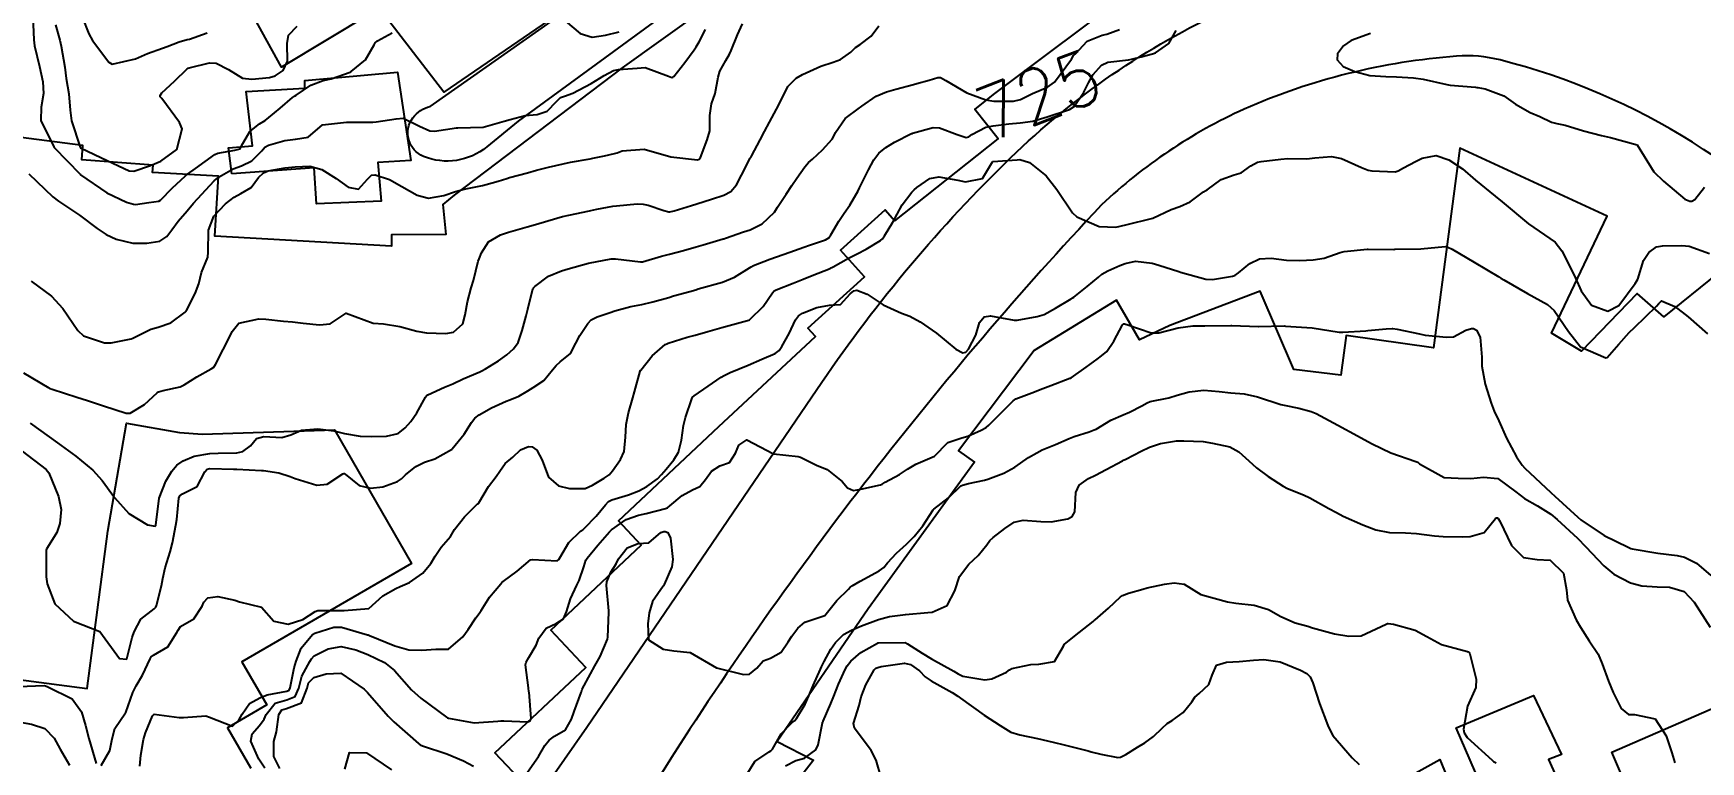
# Model space of a CAD drawing. Header units: metres. Extents: x 286371 to 293043, y 7462578 to 7466404.
# Drawn here: x 291742.8 to 291867.1, y 7463178.2 to 7463232.4 of the extents above; entities that cross this region are included whole.
import ezdxf
from ezdxf.enums import TextEntityAlignment as Align

# ---------------------------------------------------------------- set-up
doc = ezdxf.new("R2010")
doc.units = ezdxf.units.M
doc.header["$MEASUREMENT"] = 0
for name, color, linetype in [('Cotas', 45, 'Continuous'), ('Curvas de Nivel 1m', 11, 'Continuous'), ('Curvas de Nivel 5m', 15, 'Continuous'), ('Edificações', 30, 'Continuous'), ('Vias primárias', 230, 'Continuous')]:
    doc.layers.add(name, color=color, linetype=linetype)
doc.styles.add('Style-STANDARD', font='STANDARD.shx')

msp = doc.modelspace()

# ---------------------------------------------------------------- linework, layer by layer
at = {"layer": 'Curvas de Nivel 1m', "flags": 128}
for points, elevation in [([(291742.05, 7463207.14), (291743.96, 7463206), (291744.03, 7463205.97), (291744.19, 7463205.92), (291746.03, 7463205.32), (291746.84, 7463205.06), (291748.02, 7463204.68), (291749.72, 7463204.12), (291750.01, 7463204.13), (291751.08, 7463204.76), (291752.03, 7463205.65), (291752.13, 7463205.71), (291752.47, 7463205.8), (291753.73, 7463206.09), (291754.04, 7463206.23), (291754.98, 7463206.83), (291756.06, 7463207.42), (291756.24, 7463207.56), (291756.37, 7463207.74), (291756.95, 7463208.86), (291757.39, 7463209.73), (291757.62, 7463210.2), (291758.11, 7463210.82), (291759.59, 7463211.16), (291760.12, 7463211.12), (291761.45, 7463210.99), (291762.11, 7463210.92), (291762.91, 7463210.83), (291764.11, 7463210.71), (291764.92, 7463210.79), (291766.12, 7463211.58), (291768.11, 7463210.84), (291768.89, 7463210.77), (291770.11, 7463210.57), (291771.37, 7463210.24), (291772.1, 7463210.11), (291773.53, 7463210.05), (291774.1, 7463210.15), (291774.8, 7463210.77), (291774.98, 7463211.45), (291775.16, 7463212.43), (291775.43, 7463213.45), (291775.59, 7463214.02), (291775.95, 7463215.44), (291776.01, 7463215.61), (291776.19, 7463216.08), (291776.73, 7463216.9), (291777.6, 7463217.41), (291778.06, 7463217.56), (291778.22, 7463217.61), (291779.6, 7463218.01), (291780.23, 7463218.19), (291781.14, 7463218.46), (291782.24, 7463218.77), (291782.7, 7463218.88), (291784.24, 7463219.2), (291784.34, 7463219.22), (291784.8, 7463219.31), (291785.99, 7463219.55), (291786.25, 7463219.58), (291787.8, 7463219.71), (291788.25, 7463219.7), (291788.61, 7463219.61), (291789.78, 7463219.22), (291790.15, 7463219.12), (291790.24, 7463219.13), (291790.55, 7463219.21), (291791.85, 7463219.59), (291792.25, 7463219.71), (291793.35, 7463220.07), (291794.26, 7463220.36), (291794.78, 7463220.63), (291795.2, 7463221.14), (291795.57, 7463221.85), (291796.23, 7463223.13), (291796.26, 7463223.17), (291796.31, 7463223.27), (291796.96, 7463224.48), (291797.29, 7463225.11), (291797.65, 7463225.8), (291798.36, 7463227.09), (291799.02, 7463228.45), (291799.66, 7463229.08), (291800.11, 7463229.35), (291800.4, 7463229.49), (291801.49, 7463229.97), (291802.41, 7463230.27), (291802.96, 7463230.48), (291803.73, 7463231.01), (291804.07, 7463231.37), (291804.43, 7463231.58), (291805.23, 7463232.21), (291805.81, 7463232.98)], 723), ([(291742.64, 7463213.95), (291744.15, 7463212.85), (291744.99, 7463211.91), (291746.1, 7463210.27), (291746.54, 7463209.89), (291748.09, 7463209.37), (291748.59, 7463209.36), (291750.09, 7463209.66), (291750.22, 7463209.71), (291750.45, 7463209.83), (291751.54, 7463210.38), (291752.1, 7463210.53), (291753.05, 7463210.85), (291754.12, 7463211.65), (291754.18, 7463211.72), (291754.21, 7463211.77), (291754.86, 7463213.04), (291755.13, 7463213.76), (291755.33, 7463214.6), (291755.79, 7463215.75), (291755.83, 7463216.12), (291755.84, 7463217.75), (291756.24, 7463218.79), (291757.12, 7463219.72), (291757.76, 7463220.21), (291758.27, 7463220.49), (291759.03, 7463220.94), (291759.57, 7463221.69), (291759.94, 7463222.03), (291760.29, 7463222.19), (291761.56, 7463222.39), (291762.3, 7463222.48), (291763.39, 7463222.53), (291764.29, 7463222.27), (291765.36, 7463221.6), (291766.26, 7463220.95), (291767.03, 7463220.81), (291767.71, 7463221.56), (291767.99, 7463221.85), (291768.28, 7463221.89), (291769.35, 7463221.54), (291770.27, 7463221.01), (291771.41, 7463220.36), (291772.25, 7463220.14), (291773.39, 7463220.35), (291774.26, 7463220.64), (291774.91, 7463220.81), (291776.27, 7463221.09), (291776.55, 7463221.15), (291777.43, 7463221.42), (291778.08, 7463221.61), (291778.28, 7463221.67), (291779.63, 7463222.04), (291780.29, 7463222.23), (291781.19, 7463222.46), (291782.29, 7463222.71), (291782.82, 7463222.82), (291784.3, 7463223.08), (291784.49, 7463223.12), (291785.37, 7463223.3), (291786.12, 7463223.47), (291786.31, 7463223.53), (291786.69, 7463223.66), (291788.31, 7463223.8), (291790.3, 7463223.21), (291792.3, 7463223.01), (291792.43, 7463223.06), (291792.51, 7463223.18), (291793.01, 7463224.49), (291793.21, 7463225.17), (291793.21, 7463226.31), (291793.33, 7463227.17), (291793.6, 7463227.94), (291793.83, 7463229.16), (291793.96, 7463229.6), (291794.41, 7463230.4), (291794.69, 7463230.88), (291794.8, 7463231.15), (291795.27, 7463232.31), (291795.65, 7463233.14)], 722), ([(291744.45, 7463233.06), (291744.77, 7463231.92), (291744.88, 7463231.47), (291745.14, 7463229.91), (291745.25, 7463229.06), (291745.43, 7463227.91), (291745.55, 7463226.71), (291745.64, 7463225.91), (291746.28, 7463223.93), (291746.3, 7463223.89), (291746.31, 7463223.88), (291746.35, 7463223.86), (291748.3, 7463222.94), (291749.94, 7463222.19), (291750.29, 7463222.15), (291751.53, 7463222.58), (291752.3, 7463222.91), (291753.5, 7463223.78), (291753.88, 7463225.31), (291753.7, 7463225.77), (291752.37, 7463227.56), (291752.25, 7463227.68), (291752.24, 7463227.8), (291752.38, 7463227.98), (291753.32, 7463228.85), (291754.26, 7463229.77), (291754.34, 7463229.83), (291754.41, 7463229.85), (291755.93, 7463230.22), (291756.41, 7463230.2), (291757.33, 7463229.72), (291758.39, 7463229.09), (291759.09, 7463229), (291760.4, 7463229.13), (291760.82, 7463229.25), (291761.42, 7463229.66), (291761.73, 7463230.34), (291761.71, 7463231.66), (291761.81, 7463232.28), (291762.45, 7463232.96)], 719), ([(291746.46, 7463233.58), (291746.94, 7463232.39), (291747.21, 7463231.88), (291748.41, 7463230.27), (291748.67, 7463230.12), (291750.41, 7463230.52), (291751.31, 7463230.92), (291752.43, 7463231.31), (291752.78, 7463231.43), (291753.67, 7463231.78), (291754.25, 7463231.96), (291754.44, 7463232), (291755.74, 7463232.45)], 718), ([(291742.47, 7463221.95), (291744.26, 7463220.23), (291744.67, 7463219.92), (291746.24, 7463218.88), (291747.55, 7463217.87), (291748.22, 7463217.43), (291748.97, 7463217.09), (291750.21, 7463216.79), (291751.25, 7463216.78), (291752.21, 7463216.94), (291752.74, 7463217.28), (291753.11, 7463217.79), (291753.59, 7463218.43), (291754.25, 7463219.19), (291754.74, 7463219.76), (291756.28, 7463221.43), (291756.44, 7463221.58), (291756.64, 7463221.73), (291757.69, 7463222.32), (291758.3, 7463222.54), (291759.07, 7463222.93), (291759.83, 7463223.68), (291760.05, 7463223.95), (291760.32, 7463224.1), (291761.55, 7463224.43), (291762.33, 7463224.55), (291763.28, 7463224.68), (291764.34, 7463225.61), (291766.14, 7463225.8), (291766.35, 7463225.8), (291768.09, 7463225.81), (291768.35, 7463225.82), (291769.84, 7463226.05), (291770.35, 7463226.1), (291771.58, 7463225.51), (291772.34, 7463225.17), (291772.69, 7463225.14), (291774.33, 7463225.37), (291774.42, 7463225.38), (291776.33, 7463225.43), (291777.88, 7463225.87), (291778.34, 7463226), (291779.45, 7463226.29), (291780.35, 7463226.38), (291781.09, 7463226.62), (291781.78, 7463227.35), (291782.08, 7463227.64), (291782.37, 7463227.73), (291783.01, 7463227.97), (291784.38, 7463228.69), (291785.35, 7463229.29), (291786.03, 7463229.65), (291786.4, 7463229.72), (291787.81, 7463229.84), (291788.4, 7463229.87), (291790.14, 7463229.22), (291790.39, 7463229.12), (291790.46, 7463229.15), (291790.52, 7463229.21), (291791.36, 7463230.25), (291792.05, 7463231.19), (291792.2, 7463231.41), (291792.43, 7463231.8), (291792.9, 7463232.72)], 721), ([(291742.57, 7463203.37), (291743.98, 7463202.35), (291744.59, 7463201.92), (291745.96, 7463200.92), (291747.24, 7463199.88), (291747.93, 7463199.11), (291748.85, 7463197.85), (291749.9, 7463196.66), (291751.31, 7463195.81), (291751.88, 7463195.7), (291751.92, 7463195.76), (291751.93, 7463195.8), (291752.14, 7463197.57), (291752.18, 7463197.8), (291752.67, 7463199.06), (291753.11, 7463199.79), (291753.48, 7463200.25), (291753.96, 7463200.56), (291754.79, 7463200.93), (291755.96, 7463201.13), (291756.56, 7463201.14), (291757.97, 7463201.18), (291758.41, 7463201.26), (291758.98, 7463201.7), (291759.43, 7463202.24), (291759.98, 7463202.39), (291761.32, 7463202.32), (291761.99, 7463202.51), (291762.78, 7463202.85), (291763.99, 7463202.95), (291765.19, 7463202.8), (291765.99, 7463202.61), (291767.15, 7463202.4), (291767.99, 7463202.38), (291769.12, 7463202.4), (291769.99, 7463202.61), (291770.5, 7463203.02), (291770.94, 7463203.51), (291771.38, 7463204.14), (291772.03, 7463205.32), (291772.1, 7463205.42), (291772.2, 7463205.49), (291773.45, 7463206.06), (291774.05, 7463206.32), (291774.83, 7463206.68), (291776.06, 7463207.2), (291776.22, 7463207.28), (291776.5, 7463207.43), (291777.47, 7463208.01), (291778.08, 7463208.47), (291778.58, 7463208.91), (291778.94, 7463209.39), (291779.23, 7463210.27), (291779.52, 7463211.38), (291779.65, 7463211.86), (291780.02, 7463213.38), (291780.06, 7463213.47), (291780.16, 7463213.57), (291781.2, 7463214.32), (291782.17, 7463214.73), (291782.65, 7463214.87), (291784.18, 7463215.31), (291785.86, 7463215.61), (291786.19, 7463215.63), (291788.05, 7463215.39), (291788.19, 7463215.4), (291789.6, 7463215.82), (291790.2, 7463215.98), (291791.24, 7463216.25), (291792.2, 7463216.52), (291792.72, 7463216.66), (291794.21, 7463217.1), (291794.26, 7463217.11), (291794.37, 7463217.15), (291795.72, 7463217.63), (291796.22, 7463217.79), (291797.12, 7463218.22), (291798.03, 7463219.1), (291798.11, 7463219.23), (291798.25, 7463219.46), (291798.9, 7463220.44), (291799.33, 7463221.08), (291799.71, 7463221.64), (291800.3, 7463222.48), (291800.57, 7463222.79), (291800.86, 7463223.06), (291801.61, 7463223.75), (291802.33, 7463224.55), (291802.51, 7463224.85), (291802.59, 7463225.03), (291803.3, 7463226.07), (291804.36, 7463226.88), (291804.44, 7463226.93), (291804.54, 7463227), (291805.61, 7463227.75), (291806.38, 7463228.07), (291807.08, 7463228.26), (291808.39, 7463228.62), (291808.65, 7463228.68), (291809.57, 7463228.93), (291810.2, 7463229.12), (291810.4, 7463229.12), (291810.81, 7463228.91), (291812.38, 7463227.99), (291813.78, 7463227.46), (291814.37, 7463227.38), (291815.85, 7463227.36), (291816.37, 7463227.5), (291817.25, 7463227.94), (291818.39, 7463228.41), (291818.89, 7463228.78), (291820.16, 7463230.5), (291820.32, 7463230.76), (291820.37, 7463230.81), (291820.43, 7463230.86), (291821.34, 7463231.85), (291822.45, 7463232.28), (291822.81, 7463232.36), (291823.74, 7463232.71)], 724), ([(291747.85, 7463177.86), (291748.5, 7463178.98), (291748.66, 7463179.85), (291748.86, 7463180.64), (291749.67, 7463181.79), (291749.69, 7463181.82), (291749.69, 7463181.83), (291750.22, 7463183.3), (291750.47, 7463183.82), (291750.92, 7463184.61), (291751.5, 7463185.81), (291751.58, 7463185.96), (291751.74, 7463186.09), (291752.82, 7463186.72), (291753.5, 7463187.78), (291753.58, 7463187.96), (291753.77, 7463188.24), (291754.75, 7463188.79), (291755.38, 7463189.75), (291755.5, 7463190.05), (291755.8, 7463190.36), (291756.54, 7463190.46), (291757.8, 7463190.18), (291758.16, 7463190.07), (291759.79, 7463189.68), (291760.73, 7463188.62), (291761.78, 7463188.41), (291762.88, 7463188.74), (291763.79, 7463189.35), (291763.99, 7463189.42), (291765.79, 7463189.42), (291765.96, 7463189.42), (291767.79, 7463189.56), (291768.83, 7463190.52), (291769.81, 7463191.07), (291770.14, 7463191.21), (291770.82, 7463191.51), (291771.83, 7463192.21), (291772.41, 7463192.92), (291772.74, 7463193.48), (291773.19, 7463194.15), (291773.88, 7463194.94), (291774.08, 7463195.27), (291774.19, 7463195.46), (291774.94, 7463196.4), (291775.91, 7463197.36), (291775.96, 7463197.39), (291776, 7463197.43), (291776.71, 7463198.65), (291777.29, 7463199.41), (291777.55, 7463199.81), (291777.96, 7463200.37), (291778.52, 7463200.84), (291779.1, 7463201.39), (291779.7, 7463201.65), (291779.98, 7463201.62), (291780.31, 7463201.37), (291780.71, 7463200.62), (291781.18, 7463199.36), (291781.93, 7463198.72), (291782.75, 7463198.51), (291783.93, 7463198.51), (291784.47, 7463198.77), (291785.35, 7463199.29), (291785.7, 7463199.52), (291785.95, 7463199.83), (291786.55, 7463200.68), (291786.83, 7463201.27), (291786.93, 7463202.33), (291786.97, 7463203.27), (291787.14, 7463204.15), (291787.47, 7463205.26), (291787.59, 7463205.71), (291788.02, 7463207.26), (291788.03, 7463207.29), (291788.07, 7463207.33), (291788.92, 7463208.4), (291789.89, 7463209.23), (291790.02, 7463209.3), (291790.1, 7463209.33), (291791.53, 7463209.78), (291792.11, 7463209.94), (291793.07, 7463210.22), (291794.11, 7463210.51), (291796.03, 7463211.03), (291796.12, 7463211.06), (291796.17, 7463211.08), (291796.22, 7463211.12), (291797.18, 7463212.06), (291797.89, 7463213.1), (291798.02, 7463213.24), (291798.16, 7463213.32), (291799.43, 7463213.81), (291800.17, 7463214.1), (291800.85, 7463214.37), (291802.18, 7463214.91), (291802.26, 7463214.95), (291802.4, 7463215.03), (291803.54, 7463215.67), (291804.2, 7463216), (291804.87, 7463216.33), (291805.93, 7463216.98), (291806.08, 7463217.12), (291806.22, 7463217.34), (291806.85, 7463218.35), (291807.18, 7463218.96), (291807.56, 7463219.65), (291808.27, 7463220.58), (291808.45, 7463220.76), (291808.65, 7463220.94), (291809.6, 7463221.61), (291810.29, 7463221.74), (291811.69, 7463221.49), (291812.28, 7463221.37), (291813.54, 7463221.61), (291814.27, 7463222.85), (291814.29, 7463222.87), (291814.3, 7463222.88), (291816.12, 7463223.01), (291816.31, 7463223.02), (291817.04, 7463222.81), (291818.29, 7463221.81), (291819.08, 7463220.78), (291820.25, 7463219.04), (291820.57, 7463218.76), (291822.22, 7463218.02), (291823.48, 7463217.97), (291824.23, 7463218.16), (291826.23, 7463218.66), (291827.6, 7463219.29), (291828.25, 7463219.52), (291829.01, 7463219.86), (291830.01, 7463220.61), (291830.17, 7463220.71), (291830.27, 7463220.77), (291831.33, 7463221.53), (291832.28, 7463221.88), (291832.82, 7463222.03), (291833.54, 7463222.56), (291834.02, 7463222.83), (291834.3, 7463222.88), (291835.78, 7463223.04), (291836.3, 7463223.09), (291837.71, 7463223.08), (291838.3, 7463223.14), (291839.54, 7463223.24), (291840.3, 7463223.1), (291841.79, 7463222.43), (291842.29, 7463222.22), (291842.54, 7463222.17), (291844.29, 7463222.1), (291844.51, 7463222.17), (291844.9, 7463222.39), (291845.81, 7463222.87), (291846.31, 7463223.13), (291847.34, 7463223.32), (291848.3, 7463222.99), (291849.31, 7463222.32), (291850.28, 7463221.49), (291851.75, 7463220.28), (291852.26, 7463219.88), (291854.23, 7463218.24), (291856.21, 7463216.87), (291856.71, 7463216.21), (291857.28, 7463215.11), (291857.73, 7463214.19), (291858.16, 7463213.23), (291858.92, 7463212.17), (291860.14, 7463211.72), (291860.96, 7463212.14), (291862.17, 7463213.79), (291862.3, 7463213.98), (291862.37, 7463214.11), (291862.81, 7463215.49), (291863.19, 7463216.1), (291863.78, 7463216.52), (291864.21, 7463216.59), (291865.66, 7463216.62), (291866.21, 7463216.56), (291867.73, 7463216.03)], 726), ([(291750.73, 7463177.82), (291750.81, 7463178.63), (291751.01, 7463179.81), (291751.15, 7463180.31), (291751.67, 7463181.57), (291751.79, 7463181.69), (291753.67, 7463181.46), (291753.98, 7463181.46), (291755.66, 7463181.57), (291755.93, 7463181.47), (291757.65, 7463180.81), (291758.12, 7463181.25), (291758.35, 7463181.7), (291758.9, 7463182.48), (291759.68, 7463182.91), (291760.23, 7463183.13), (291761.69, 7463183.42), (291761.86, 7463183.48), (291761.93, 7463183.65), (291762.24, 7463185.14), (291762.38, 7463185.64), (291762.76, 7463186.62), (291763.61, 7463187.63), (291763.77, 7463187.72), (291765.19, 7463188.18), (291765.77, 7463188.17), (291767.71, 7463187.61), (291767.75, 7463187.6), (291767.84, 7463187.56), (291769.74, 7463186.8), (291770.77, 7463186.48), (291771.74, 7463186.47), (291772.79, 7463186.54), (291773.74, 7463186.53), (291774.8, 7463187.45), (291775.2, 7463188.01), (291775.78, 7463188.87), (291776.01, 7463189.2), (291776.16, 7463189.43), (291776.8, 7463190.42), (291777.63, 7463191.41), (291777.72, 7463191.5), (291777.82, 7463191.58), (291778.86, 7463192.36), (291779.84, 7463193.19), (291780, 7463193.22), (291781.84, 7463193.12), (291781.97, 7463193.22), (291782.03, 7463193.34), (291782.7, 7463194.49), (291783.57, 7463195.32), (291783.75, 7463195.44), (291783.88, 7463195.55), (291784.73, 7463196.46), (291785.43, 7463197.29), (291785.66, 7463197.54), (291785.91, 7463197.66), (291787.14, 7463198.04), (291787.92, 7463198.34), (291788.52, 7463198.65), (291789.31, 7463199.23), (291789.61, 7463199.56), (291789.95, 7463199.96), (291790.53, 7463200.64), (291790.89, 7463201.21), (291791.09, 7463202.1), (291791.25, 7463203.21), (291791.41, 7463203.81), (291791.86, 7463205.2), (291791.92, 7463205.31), (291792.04, 7463205.41), (291793.09, 7463206.14), (291794.06, 7463206.8), (291794.28, 7463206.94), (291794.73, 7463207.15), (291796.07, 7463207.71), (291797.1, 7463208.14), (291798.09, 7463208.56), (291798.39, 7463208.79), (291798.59, 7463209.09), (291799.13, 7463210.05), (291799.61, 7463211.07), (291799.82, 7463211.38), (291800.13, 7463211.58), (291801.18, 7463212), (291802.14, 7463212.17), (291802.94, 7463212.22), (291803.68, 7463213.01), (291803.94, 7463213.23), (291804.16, 7463213.28), (291804.95, 7463212.99), (291806.14, 7463212.19), (291807.5, 7463211.58), (291808.12, 7463211.35), (291808.9, 7463210.93), (291810.1, 7463210.08), (291811.56, 7463208.89), (291812.08, 7463208.61), (291812.29, 7463208.68), (291812.5, 7463208.88), (291813.03, 7463209.94), (291813.31, 7463210.87), (291813.67, 7463211.31), (291814.12, 7463211.38), (291815.89, 7463211.06), (291816.12, 7463211.06), (291817.6, 7463211.32), (291818.12, 7463211.48), (291818.97, 7463211.94), (291820.14, 7463212.63), (291820.23, 7463212.68), (291820.35, 7463212.76), (291821.34, 7463213.56), (291822.17, 7463214.26), (291822.43, 7463214.47), (291822.87, 7463214.72), (291823.76, 7463215.13), (291824.18, 7463215.28), (291824.94, 7463215.44), (291826.18, 7463215.31), (291826.68, 7463215.16), (291828.17, 7463214.67), (291828.29, 7463214.63), (291830.17, 7463214.1), (291830.68, 7463214.08), (291832.17, 7463214.33), (291832.35, 7463214.39), (291832.61, 7463214.57), (291833.46, 7463215.28), (291834.19, 7463215.63), (291835.06, 7463215.66), (291836.19, 7463215.52), (291837.19, 7463215.5), (291838.19, 7463215.55), (291838.99, 7463215.67), (291840.2, 7463216.09), (291840.48, 7463216.17), (291842.2, 7463216.34), (291842.28, 7463216.35), (291844.2, 7463216.32), (291844.27, 7463216.33), (291846.2, 7463216.36), (291848.01, 7463216.53), (291848.21, 7463216.49), (291848.53, 7463216.33), (291850.19, 7463215.37), (291852.02, 7463214.28), (291852.17, 7463214.18), (291852.38, 7463214.06), (291854.16, 7463213.05), (291855.65, 7463212.22), (291856.14, 7463211.77), (291857.21, 7463210.2), (291858.1, 7463209.07), (291860, 7463208.24), (291860.09, 7463208.26), (291860.97, 7463209.27), (291861.73, 7463210.13), (291862.12, 7463210.51), (291863.77, 7463212.09), (291863.93, 7463212.3), (291864.15, 7463212.5), (291865.14, 7463212.07), (291866.13, 7463211.29), (291867.58, 7463210.03)], 727), ([(291760.04, 7463177.68), (291759.61, 7463178.35), (291759.01, 7463179.69), (291759.1, 7463180.24), (291759.65, 7463180.86), (291760, 7463181.33), (291760.15, 7463181.68), (291760.83, 7463182.51), (291761.68, 7463182.76), (291762.32, 7463183.01), (291762.58, 7463183.64), (291762.81, 7463184.54), (291763.39, 7463185.63), (291763.52, 7463185.83), (291763.73, 7463186.05), (291764.78, 7463186.57), (291765.74, 7463186.74), (291766.82, 7463186.5), (291767.73, 7463186.13), (291768.97, 7463185.55), (291769.72, 7463184.95), (291770.98, 7463183.52), (291771.68, 7463182.88), (291773.58, 7463181.48), (291773.66, 7463181.43), (291773.74, 7463181.39), (291775.66, 7463181.04), (291777.42, 7463181.17), (291777.66, 7463181.21), (291777.86, 7463181.21), (291779.66, 7463181.12), (291779.82, 7463181.21), (291779.9, 7463181.37), (291779.74, 7463183.33), (291779.73, 7463183.37), (291779.7, 7463183.66), (291779.48, 7463185.38), (291779.52, 7463185.58), (291779.73, 7463185.92), (291780.27, 7463186.84), (291780.47, 7463187.36), (291781.01, 7463188.11), (291781.77, 7463188.45), (291782.31, 7463188.81), (291782.54, 7463189.33), (291782.83, 7463190.3), (291783.31, 7463191.32), (291783.48, 7463191.66), (291783.83, 7463192.67), (291783.98, 7463193.17), (291784.06, 7463193.31), (291784.87, 7463194.29), (291785.73, 7463195.29), (291785.8, 7463195.36), (291785.88, 7463195.44), (291786.97, 7463196.19), (291787.89, 7463196.52), (291788.48, 7463196.66), (291789.9, 7463197.03), (291790.05, 7463197.08), (291790.24, 7463197.22), (291791.15, 7463197.98), (291791.92, 7463198.4), (291792.46, 7463198.66), (291792.88, 7463199.18), (291793.33, 7463199.79), (291793.95, 7463200.19), (291794.67, 7463200.44), (291795.13, 7463201.15), (291795.38, 7463201.74), (291795.98, 7463202.13), (291797.96, 7463201.1), (291799.79, 7463200.9), (291799.96, 7463200.84), (291801.16, 7463200.26), (291801.95, 7463199.92), (291803.08, 7463199.02), (291803.47, 7463198.55), (291803.92, 7463198.36), (291804.46, 7463198.46), (291805.93, 7463198.78), (291806.06, 7463198.84), (291806.27, 7463198.97), (291807.35, 7463199.55), (291807.95, 7463199.94), (291808.56, 7463200.33), (291809.96, 7463200.91), (291810.95, 7463201.93), (291811.99, 7463202.29), (291812.44, 7463202.42), (291813.43, 7463202.86), (291813.8, 7463203.06), (291814, 7463203.22), (291814.82, 7463204.04), (291815.59, 7463204.83), (291815.81, 7463205.04), (291816.03, 7463205.18), (291817.2, 7463205.64), (291818.04, 7463205.97), (291818.64, 7463206.19), (291820.05, 7463206.72), (291820.09, 7463206.73), (291820.15, 7463206.76), (291821.26, 7463207.56), (291822.08, 7463208.15), (291822.41, 7463208.4), (291822.79, 7463208.72), (291823.33, 7463209.49), (291823.97, 7463210.71), (291824.05, 7463210.77), (291824.12, 7463210.78), (291824.37, 7463210.7), (291826.11, 7463210.1), (291826.67, 7463210.1), (291828.11, 7463210.49), (291829.21, 7463210.62), (291830.11, 7463210.64), (291832.04, 7463210.65), (291832.12, 7463210.65), (291834.07, 7463210.59), (291834.11, 7463210.59), (291836.01, 7463210.62), (291836.12, 7463210.61), (291838.11, 7463210.48), (291840.11, 7463210.16), (291840.4, 7463210.16), (291842.11, 7463210.26), (291842.26, 7463210.27), (291843.63, 7463210.4), (291844.07, 7463210.44), (291844.11, 7463210.44), (291844.43, 7463210.39), (291846.11, 7463210.03), (291846.53, 7463209.94), (291848.11, 7463209.79), (291848.63, 7463209.8), (291849.55, 7463210.31), (291849.99, 7463210.43), (291850.12, 7463210.42), (291850.36, 7463210.3), (291850.62, 7463209.78), (291850.75, 7463208.29), (291850.74, 7463207.63), (291850.99, 7463206.29), (291851.44, 7463204.88), (291851.68, 7463204.28), (291852.01, 7463203.55), (291852.59, 7463202.27), (291853.33, 7463200.88), (291853.76, 7463200.25), (291853.95, 7463200.03), (291855.9, 7463198.21), (291855.92, 7463198.19), (291856.19, 7463197.94), (291857.9, 7463196.37), (291858.12, 7463196.18), (291859.88, 7463195.02), (291861.65, 7463194.13), (291861.86, 7463194.05), (291861.96, 7463194.02), (291863.86, 7463193.7), (291865.3, 7463193.52), (291865.85, 7463193.4), (291866.75, 7463192.95), (291867.83, 7463192.03)], 728), ([(291779.63, 7463177.37), (291780.45, 7463178.54), (291780.92, 7463179.36), (291781.23, 7463179.76), (291781.64, 7463180.05), (291782.45, 7463180.53), (291782.91, 7463181.33), (291783.09, 7463181.9), (291783.62, 7463183.32), (291783.64, 7463183.37), (291783.7, 7463183.56), (291784.31, 7463184.71), (291784.65, 7463185.3), (291785.04, 7463185.99), (291785.59, 7463187.29), (291785.61, 7463187.43), (291785.69, 7463189.29), (291785.68, 7463189.39), (291785.52, 7463191.29), (291785.54, 7463191.56), (291785.83, 7463192.27), (291786.23, 7463192.89), (291786.4, 7463193.28), (291787.05, 7463194.08), (291787.86, 7463194.41), (291788.66, 7463194.45), (291789.56, 7463195.23), (291789.79, 7463195.31), (291789.88, 7463195.31), (291790.09, 7463195.22), (291790.29, 7463194.8), (291790.45, 7463193.22), (291790.38, 7463192.67), (291789.82, 7463191.36), (291789.77, 7463191.27), (291789.73, 7463191.23), (291788.93, 7463190.1), (291788.7, 7463189.24), (291788.6, 7463188.42), (291788.64, 7463187.24), (291789.74, 7463186.54), (291790.54, 7463186.42), (291791.74, 7463186.28), (291793.72, 7463185.16), (291795.72, 7463184.64), (291796.17, 7463184.68), (291796.71, 7463185.12), (291797.19, 7463185.66), (291797.74, 7463185.88), (291798.52, 7463186.31), (291799.04, 7463187.09), (291799.33, 7463187.52), (291799.77, 7463188.11), (291800.29, 7463188.56), (291801.78, 7463189.04), (291802.67, 7463190.16), (291803.54, 7463191.02), (291803.68, 7463191.15), (291803.82, 7463191.26), (291804.42, 7463191.6), (291805.84, 7463192.38), (291806.18, 7463192.63), (291806.46, 7463192.97), (291807.12, 7463193.69), (291807.87, 7463194.36), (291808.16, 7463194.65), (291808.44, 7463194.94), (291809.08, 7463195.73), (291809.87, 7463196.92), (291809.88, 7463196.94), (291809.9, 7463196.96), (291811, 7463197.82), (291811.93, 7463198.7), (291812.05, 7463198.77), (291812.5, 7463198.88), (291813.68, 7463199.12), (291813.94, 7463199.2), (291815.13, 7463199.65), (291815.95, 7463200.1), (291816.37, 7463200.4), (291816.97, 7463200.81), (291817.59, 7463201.18), (291817.97, 7463201.38), (291818.97, 7463201.79), (291819.99, 7463202.23), (291820.37, 7463202.38), (291821.48, 7463202.74), (291821.86, 7463202.87), (291822, 7463202.94), (291823.11, 7463203.61), (291824.01, 7463204), (291824.5, 7463204.21), (291825.4, 7463204.68), (291825.8, 7463204.9), (291826.03, 7463204.98), (291827.42, 7463205.27), (291828.04, 7463205.46), (291828.95, 7463205.72), (291830.04, 7463205.83), (291831.18, 7463205.73), (291832.04, 7463205.64), (291833.04, 7463205.56), (291834.04, 7463205.34), (291835.77, 7463204.78), (291836.03, 7463204.71), (291837.12, 7463204.5), (291838.02, 7463204.25), (291838.41, 7463204.09), (291840.01, 7463203.24), (291841.49, 7463202.43), (291841.99, 7463202.16), (291842.57, 7463201.83), (291843.98, 7463201.16), (291845.82, 7463200.51), (291845.97, 7463200.46), (291846.11, 7463200.36), (291847.94, 7463199.34), (291848.98, 7463199.28), (291849.94, 7463199.26), (291850.88, 7463199.35), (291851.94, 7463199.26), (291853.28, 7463198.25), (291853.92, 7463197.77), (291854.91, 7463197.23), (291855.9, 7463196.59), (291856.36, 7463196.21), (291857.87, 7463194.8), (291858.5, 7463194.17), (291859.84, 7463192.76), (291860.59, 7463192.14), (291861.82, 7463191.47), (291862.68, 7463191.25), (291863.82, 7463191.19), (291864.74, 7463191.16), (291865.82, 7463190.83), (291866.57, 7463190.05), (291867.78, 7463188.19)], 729), ([(291798.85, 7463177.85), (291799.62, 7463178.24), (291800.26, 7463178.43), (291801.11, 7463179.05), (291801.28, 7463179.41), (291801.61, 7463181.05), (291801.62, 7463181.09), (291801.67, 7463181.17), (291802.24, 7463182.48), (291802.45, 7463183.03), (291802.81, 7463183.93), (291803.31, 7463185.02), (291803.46, 7463185.29), (291803.73, 7463185.65), (291804.46, 7463186.29), (291805.72, 7463186.98), (291805.74, 7463187), (291805.78, 7463187.01), (291807.76, 7463187.03), (291807.95, 7463186.94), (291809.04, 7463186.23), (291809.74, 7463185.83), (291811.4, 7463184.89), (291811.72, 7463184.69), (291812.08, 7463184.52), (291813.72, 7463184.26), (291814.24, 7463184.32), (291815.33, 7463184.83), (291815.56, 7463185), (291815.73, 7463185.1), (291817.14, 7463185.39), (291817.73, 7463185.42), (291818.89, 7463185.63), (291819.56, 7463186.77), (291819.63, 7463186.89), (291819.76, 7463187.01), (291820.74, 7463187.78), (291821.78, 7463188.61), (291821.85, 7463188.67), (291821.93, 7463188.73), (291822.92, 7463189.6), (291823.81, 7463190.44), (291823.97, 7463190.54), (291824.41, 7463190.7), (291825.49, 7463191.01), (291825.82, 7463191.1), (291827.1, 7463191.38), (291827.83, 7463191.47), (291828.57, 7463191.38), (291829.81, 7463190.61), (291831.8, 7463190.06), (291832.41, 7463189.96), (291833.79, 7463189.83), (291834.84, 7463189.49), (291835.78, 7463188.98), (291836.85, 7463188.51), (291837.77, 7463188.25), (291838.12, 7463188.14), (291839.76, 7463187.69), (291840.84, 7463187.52), (291841.76, 7463187.54), (291843.62, 7463188.4), (291843.73, 7463188.44), (291843.77, 7463188.45), (291844.17, 7463188.39), (291845.77, 7463187.96), (291846.64, 7463187.48), (291847.75, 7463186.88), (291849.68, 7463186.37), (291849.74, 7463186.35), (291849.8, 7463186.3), (291849.85, 7463186.2), (291850.33, 7463184.3), (291850.31, 7463183.69), (291849.68, 7463182.3), (291849.38, 7463180.59), (291849.43, 7463180.31), (291849.65, 7463179.97), (291851.51, 7463178.28), (291851.62, 7463178.18), (291851.81, 7463178.08)], 731), ([(291805.99, 7463176.98), (291805.62, 7463178.26), (291805.24, 7463178.99), (291804, 7463180.66), (291803.92, 7463181.01), (291804.34, 7463182.35), (291804.49, 7463183), (291804.83, 7463183.88), (291805.47, 7463184.99), (291805.59, 7463185.12), (291805.73, 7463185.18), (291805.99, 7463185.24), (291807.73, 7463185.5), (291808.18, 7463185.39), (291808.83, 7463184.93), (291809.26, 7463184.47), (291809.71, 7463184.18), (291811.27, 7463183.32), (291811.7, 7463183.04), (291811.9, 7463182.88), (291813.67, 7463181.61), (291814.84, 7463180.84), (291815.65, 7463180.35), (291816.31, 7463180.15), (291817.64, 7463179.89), (291818.81, 7463179.61), (291819.63, 7463179.41), (291821.41, 7463178.96), (291821.63, 7463178.9), (291822.35, 7463178.72), (291823.62, 7463178.47), (291823.83, 7463178.49), (291824.21, 7463178.7), (291825.09, 7463179.23), (291825.64, 7463179.56), (291826.27, 7463180.04), (291826.92, 7463180.66), (291827.3, 7463181.01), (291827.66, 7463181.23), (291828.49, 7463181.82), (291829.13, 7463182.62), (291829.35, 7463182.96), (291829.69, 7463183.23), (291830.41, 7463183.9), (291830.65, 7463184.6), (291830.98, 7463185.34), (291831.73, 7463185.56), (291832.67, 7463185.63), (291833.73, 7463185.73), (291834.51, 7463185.76), (291835.73, 7463185.59), (291837.24, 7463184.98), (291837.72, 7463184.73), (291837.95, 7463184.49), (291838.16, 7463184.04), (291838.64, 7463182.48), (291839.27, 7463180.86), (291839.45, 7463180.47), (291839.65, 7463180.1), (291841.08, 7463178.44), (291841.62, 7463177.94)], 732), ([(291761.16, 7463177.66), (291760.73, 7463178.55), (291760.72, 7463179.67), (291760.92, 7463180.39), (291761.1, 7463181.66), (291761.32, 7463182.01), (291761.67, 7463182.11), (291762.78, 7463182.53), (291763.21, 7463183.63), (291763.31, 7463184.02), (291763.71, 7463184.43), (291764.63, 7463184.69), (291765.71, 7463184.75), (291767.46, 7463183.57), (291767.69, 7463183.31), (291769.24, 7463181.54), (291769.66, 7463181.13), (291771.49, 7463179.51), (291771.63, 7463179.41), (291771.8, 7463179.34), (291773.62, 7463178.73), (291774.86, 7463178.21), (291775.61, 7463177.83)], 729), ([(291741.7, 7463183.77), (291743.61, 7463183.83), (291743.7, 7463183.81), (291743.88, 7463183.74), (291745.69, 7463182.83), (291746.39, 7463181.88), (291746.69, 7463180.85), (291746.92, 7463179.88), (291747.47, 7463178.01)], 726), ([(291734.51, 7463178.07), (291734.51, 7463179.19), (291734.77, 7463180.07), (291735.09, 7463180.63), (291735.66, 7463181.21), (291736.18, 7463181.53), (291737.55, 7463182.03), (291737.65, 7463182.05), (291737.67, 7463182.05), (291737.87, 7463182.02), (291739.67, 7463181.71), (291740.05, 7463181.61), (291741.66, 7463181.13), (291742.66, 7463180.95), (291743.65, 7463180.62), (291744.34, 7463179.91), (291744.8, 7463179.08), (291745.48, 7463177.9)], 727), ([(291845.61, 7463177.21), (291847.62, 7463178.33), (291848.44, 7463176.32)], 732)]:
    msp.add_lwpolyline(points, dxfattribs=dict(at, elevation=elevation))
at = {"layer": 'Curvas de Nivel 5m', "flags": 128}
for points, elevation in [([(291742.75, 7463233.66), (291742.82, 7463231.95), (291742.89, 7463231.48), (291743.26, 7463229.94), (291743.5, 7463228.82), (291743.56, 7463227.94), (291743.38, 7463226.92), (291743.36, 7463225.94), (291744.31, 7463223.96), (291744.34, 7463223.92), (291746.28, 7463221.92), (291746.32, 7463221.89), (291748.26, 7463220.55), (291749.74, 7463219.84), (291750.25, 7463219.69), (291750.41, 7463219.68), (291751.41, 7463219.82), (291752.14, 7463219.93), (291752.26, 7463219.99), (291753.16, 7463220.91), (291754.1, 7463221.78), (291754.29, 7463221.92), (291754.87, 7463222.34), (291756.31, 7463223.39), (291756.55, 7463223.49), (291757.82, 7463223.71), (291758.2, 7463223.82), (291758.32, 7463224.03), (291758.93, 7463225.11), (291759.64, 7463225.69), (291760.08, 7463225.94), (291760.35, 7463226.15), (291761.18, 7463226.85), (291762.11, 7463227.65), (291762.27, 7463227.75), (291762.38, 7463227.81), (291763.47, 7463228.55), (291764.39, 7463228.91), (291764.98, 7463229.03), (291766.4, 7463229.54), (291766.43, 7463229.55), (291766.49, 7463229.58), (291767.54, 7463230.44), (291768.19, 7463231.56), (291768.27, 7463231.72), (291768.44, 7463231.86), (291769.53, 7463232.46)], 720), ([(291782.46, 7463233.33), (291783.55, 7463232.42), (291784.44, 7463232.14), (291785.45, 7463232.28), (291786.45, 7463232.54)], 720), ([(291741.96, 7463201.28), (291743.74, 7463199.93), (291743.94, 7463199.69), (291744.68, 7463197.91), (291744.86, 7463196.95), (291744.78, 7463195.91), (291744.55, 7463195.24), (291743.86, 7463194.11), (291743.78, 7463194), (291743.76, 7463193.93), (291743.76, 7463191.99), (291743.76, 7463191.93), (291743.82, 7463191.4), (291744.39, 7463189.92), (291745.78, 7463188.63), (291747.76, 7463187.86), (291749.21, 7463185.84), (291749.73, 7463185.8), (291749.76, 7463185.81), (291749.76, 7463185.83), (291750.16, 7463187.42), (291750.3, 7463187.83), (291750.81, 7463188.78), (291751.79, 7463189.54), (291751.92, 7463189.68), (291751.97, 7463189.8), (291752.35, 7463191.27), (291752.45, 7463191.8), (291752.63, 7463192.59), (291752.99, 7463193.79), (291753.17, 7463194.47), (291753.42, 7463195.78), (291753.48, 7463196.19), (291753.65, 7463197.78), (291753.72, 7463197.97), (291753.92, 7463198.12), (291755.01, 7463198.67), (291755.57, 7463199.75), (291755.74, 7463199.95), (291755.95, 7463199.99), (291757.72, 7463199.95), (291757.95, 7463199.94), (291759.79, 7463199.85), (291759.95, 7463199.84), (291761.09, 7463199.67), (291761.94, 7463199.4), (291762.32, 7463199.26), (291763.93, 7463198.75), (291764.7, 7463198.84), (291765.86, 7463199.6), (291765.94, 7463199.64), (291765.98, 7463199.63), (291766.03, 7463199.59), (291767.09, 7463198.73), (291767.93, 7463198.53), (291768.85, 7463198.63), (291769.94, 7463199.04), (291770.24, 7463199.22), (291770.54, 7463199.52), (291771.3, 7463200.16), (291771.96, 7463200.48), (291772.71, 7463200.73), (291773.97, 7463201.41), (291774, 7463201.44), (291774.02, 7463201.46), (291774.9, 7463202.55), (291775.44, 7463203.44), (291775.69, 7463203.76), (291776.01, 7463204.01), (291776.93, 7463204.51), (291778.03, 7463205.01), (291778.31, 7463205.12), (291778.97, 7463205.39), (291779.64, 7463205.78), (291780.04, 7463206.03), (291780.85, 7463206.56), (291781.48, 7463207.35), (291781.75, 7463207.67), (291782.07, 7463207.94), (291782.84, 7463208.58), (291783.23, 7463209.33), (291783.52, 7463209.9), (291784.12, 7463210.81), (291784.36, 7463211.07), (291784.81, 7463211.3), (291785.79, 7463211.63), (291786.13, 7463211.74), (291787.33, 7463212.07), (291788.14, 7463212.23), (291788.97, 7463212.42), (291790.15, 7463212.75), (291790.51, 7463212.86), (291791.72, 7463213.2), (291792.16, 7463213.32), (291792.34, 7463213.38), (291794.17, 7463213.89), (291795.06, 7463214.25), (291796.18, 7463214.94), (291796.29, 7463215.02), (291796.48, 7463215.12), (291797.69, 7463215.6), (291798.19, 7463215.77), (291799.17, 7463216.11), (291800.21, 7463216.49), (291800.63, 7463216.63), (291801.84, 7463217.04), (291802.08, 7463217.18), (291802.22, 7463217.4), (291802.82, 7463218.44), (291803.23, 7463219.02), (291803.66, 7463219.61), (291804.27, 7463220.69), (291804.38, 7463220.9), (291804.42, 7463221), (291805.03, 7463222.25), (291805.43, 7463222.99), (291805.81, 7463223.49), (291806.32, 7463223.91), (291806.98, 7463224.31), (291808.25, 7463224.95), (291808.31, 7463224.97), (291808.33, 7463224.98), (291809.86, 7463225.4), (291810.34, 7463225.39), (291811.64, 7463224.89), (291812.33, 7463224.66), (291812.51, 7463224.7), (291812.75, 7463224.88), (291813.79, 7463225.42), (291814.34, 7463225.54), (291815.5, 7463225.68), (291816.35, 7463225.76), (291817.28, 7463225.88), (291818.35, 7463226.19), (291820.02, 7463226.76), (291820.37, 7463226.97), (291821.08, 7463228.04), (291821.44, 7463228.74), (291821.79, 7463229.35), (291822.41, 7463230.05), (291822.87, 7463230.27), (291824.42, 7463230.45), (291824.63, 7463230.49), (291825.35, 7463230.68), (291826.2, 7463230.9), (291826.43, 7463230.97), (291827.43, 7463231.66), (291827.97, 7463232.64)], 725), ([(291842.45, 7463232.42), (291841.01, 7463231.88), (291840.44, 7463231.48), (291839.99, 7463230.9), (291839.98, 7463230.46), (291840.41, 7463229.96), (291841.28, 7463229.57), (291842.4, 7463229.29), (291843.6, 7463229.21), (291844.4, 7463229.17), (291845.67, 7463229.1), (291846.39, 7463229.02), (291848.13, 7463228.6), (291848.39, 7463228.55), (291850.29, 7463228.4), (291850.39, 7463228.39), (291850.46, 7463228.38), (291851, 7463228.3), (291852.38, 7463227.76), (291853.25, 7463227.14), (291854.36, 7463226.52), (291855.08, 7463226.22), (291855.94, 7463225.8), (291856.35, 7463225.7), (291856.96, 7463225.58), (291858.34, 7463225.17), (291859.68, 7463224.81), (291860.33, 7463224.65), (291862.32, 7463224.11), (291863.58, 7463222.1), (291864.28, 7463221.41), (291865.88, 7463220.06), (291866.26, 7463219.91), (291866.39, 7463219.92), (291866.62, 7463220.05), (291867.35, 7463220.96)], 725), ([(291795.91, 7463177.13), (291796.57, 7463178.17), (291797.63, 7463178.88), (291797.77, 7463178.96), (291797.89, 7463179.1), (291798.52, 7463180.23), (291799.34, 7463181.08), (291799.53, 7463181.21), (291799.67, 7463181.37), (291800.31, 7463182.44), (291800.6, 7463183.06), (291800.92, 7463183.84), (291801.46, 7463185.05), (291801.54, 7463185.23), (291801.73, 7463185.61), (291802.23, 7463186.55), (291802.57, 7463187.03), (291803.17, 7463187.62), (291803.77, 7463187.95), (291804.51, 7463188.27), (291805.78, 7463188.75), (291806.61, 7463188.97), (291807.79, 7463189.13), (291809.45, 7463189.26), (291809.79, 7463189.3), (291810.89, 7463189.8), (291811.47, 7463190.89), (291811.83, 7463191.96), (291812.51, 7463192.87), (291813.21, 7463193.51), (291813.87, 7463194.31), (291814.09, 7463194.63), (291814.33, 7463194.85), (291815.2, 7463195.52), (291815.89, 7463195.99), (291816.56, 7463196.15), (291817.89, 7463196.04), (291818.66, 7463196.02), (291819.9, 7463196.26), (291820.23, 7463196.43), (291820.41, 7463196.76), (291820.48, 7463198.2), (291820.73, 7463198.75), (291821.44, 7463199.25), (291821.95, 7463199.51), (291822.76, 7463199.92), (291823.96, 7463200.56), (291824.05, 7463200.61), (291824.22, 7463200.7), (291825.36, 7463201.3), (291825.98, 7463201.59), (291826.79, 7463201.86), (291827.99, 7463202.05), (291828.55, 7463202.07), (291829.98, 7463202), (291830.68, 7463201.9), (291831.98, 7463201.62), (291832.65, 7463201.25), (291833.39, 7463200.56), (291833.96, 7463200.05), (291834.82, 7463199.41), (291835.94, 7463198.68), (291836.27, 7463198.51), (291837.47, 7463198.03), (291837.92, 7463197.82), (291839.34, 7463197.03), (291839.91, 7463196.71), (291840.41, 7463196.45), (291841.88, 7463195.8), (291842.85, 7463195.44), (291843.88, 7463195.23), (291845.05, 7463195.2), (291845.88, 7463195.15), (291847.23, 7463194.99), (291847.87, 7463194.93), (291849.29, 7463194.9), (291849.87, 7463194.94), (291850.93, 7463195.23), (291851.78, 7463196.28), (291851.85, 7463196.32), (291851.89, 7463196.32), (291851.97, 7463196.27), (291852.09, 7463196.07), (291852.95, 7463194.26), (291853.85, 7463193.38), (291854.87, 7463193.21), (291855.85, 7463193.17), (291856.84, 7463192.2), (291857.05, 7463190.96), (291857.14, 7463190.19), (291857.78, 7463188.73), (291858.1, 7463188.18), (291858.76, 7463187.17), (291859.41, 7463186.16), (291859.73, 7463185.44), (291860.2, 7463184.15), (291860.53, 7463183.32), (291861.14, 7463182.13), (291861.68, 7463181.68), (291862.13, 7463181.66), (291863.67, 7463181.34), (291864.48, 7463180.08), (291864.9, 7463178.81), (291865.13, 7463178.07)], 730), ([(291766.01, 7463177.59), (291766.37, 7463178.84), (291767.62, 7463178.81), (291769.48, 7463177.54)], 730)]:
    msp.add_lwpolyline(points, dxfattribs=dict(at, elevation=elevation))
at = {"layer": 'Edificações'}
for points in [[(291763.29, 7463242.86), (291768.03, 7463233.96), (291761.3, 7463229.89), (291758.49, 7463235.02), (291759.27, 7463235.51), (291758.46, 7463237.08), (291760.26, 7463238.08), (291759.11, 7463240.53)], [(291757.6, 7463221.95), (291757.33, 7463223.9), (291759.14, 7463224.05), (291758.65, 7463228.1), (291763.02, 7463228.35), (291763.02, 7463228.91), (291769.93, 7463229.54), (291770.94, 7463222.96), (291768.46, 7463222.81), (291768.71, 7463219.91), (291763.9, 7463219.73), (291763.72, 7463222.41)]]:
    msp.add_lwpolyline(points, close=True, dxfattribs=at)
for points in [[(291801.79, 7463240.67), (291786.68, 7463229.85), (291774.16, 7463220.36), (291773.31, 7463219.68), (291773.54, 7463217.43), (291769.5, 7463217.42), (291769.5, 7463216.57), (291756.33, 7463217.32), (291756.59, 7463221.77), (291751.68, 7463222.05), (291751.72, 7463222.59), (291746.41, 7463223), (291746.49, 7463224.06), (291741.12, 7463224.76)], [(291782.53, 7463234.29), (291773.39, 7463228.05), (291767.69, 7463235.43)], [(291779.44, 7463176.42), (291777.19, 7463178.82), (291783.97, 7463185.18), (291781.36, 7463187.96), (291781.36, 7463187.96), (291788.1, 7463194.29), (291786.41, 7463196.1), (291793.89, 7463203.12), (291801.08, 7463209.84), (291800.51, 7463210.45), (291804.74, 7463214.29), (291802.94, 7463216.28), (291806.27, 7463219.27), (291807, 7463218.45), (291814.71, 7463224.56), (291812.97, 7463226.75), (291814.35, 7463227.86), (291824.86, 7463235.77)], [(291868.31, 7463214.52), (291864.32, 7463211.31), (291862.32, 7463213.03), (291858.18, 7463208.75), (291855.94, 7463210.08), (291860.08, 7463218.81), (291849.1, 7463223.86), (291847.16, 7463209), (291840.65, 7463209.9), (291840.24, 7463206.96), (291836.75, 7463207.37), (291834.23, 7463213.22), (291827.49, 7463210.66), (291825.24, 7463209.59), (291823.53, 7463212.53), (291817.38, 7463208.8), (291811.74, 7463201.31), (291812.94, 7463200.48), (291805.02, 7463189.54), (291798.24, 7463179.66), (291800.95, 7463178.27), (291794.71, 7463170.26)], [(291735.6, 7463185.07), (291746.81, 7463183.62), (291748.35, 7463195.33), (291749.75, 7463203.37), (291753.68, 7463202.69), (291755.39, 7463202.56), (291765.23, 7463202.87), (291770.99, 7463192.91), (291758.34, 7463185.59), (291760.19, 7463182.39), (291757.26, 7463180.69), (291759, 7463177.68)], [(291852.29, 7463172.7), (291848.84, 7463180.67), (291854.59, 7463183.09), (291856.7, 7463178.69), (291855.72, 7463178.31), (291862.2, 7463163.95)], [(291864.07, 7463170.43), (291860.44, 7463178.87), (291869.98, 7463183.02), (291876.08, 7463169.69)]]:
    msp.add_lwpolyline(points, dxfattribs=at)
at = {"layer": 'Vias primárias'}
for points in [[(291869.63, 7463292.78), (291857.28, 7463283.96), (291842.76, 7463273.29), (291820.68, 7463256.94), (291794.17, 7463237.04), (291778.92, 7463225.87), (291776.59, 7463223.96, -0.275402), (291771.88, 7463223.25, -0.488981), (291771.08, 7463226.12, -0.174955), (291772.37, 7463226.98), (291803.09, 7463248.59), (291825.42, 7463265.7), (291842.06, 7463278.71), (291862.67, 7463293.14), (291871.11, 7463298.92)], [(291774.05, 7463166.42), (291784.04, 7463180.72), (291801.56, 7463206.43, -0.050728), (291815.63, 7463223.15, -0.084676), (291831.72, 7463234.18, -0.119565), (291845.22, 7463236.83, -0.111183), (291864.47, 7463233.66, -0.138119), (291864.04, 7463249.08, -0.083364), (291872.68, 7463260.4)]]:
    msp.add_lwpolyline(points, format="xyb", dxfattribs=at)
msp.add_lwpolyline([(291822.4, 7463219.64, 0.046751), (291789.91, 7463177.76), (291776.75, 7463156.98, 0.224753), (291775.76, 7463150.66, 0.160336), (291781.35, 7463142.58, 0.187708), (291790.47, 7463139.99, 0.032981), (291804.3, 7463142.23, -0.033601), (291817.19, 7463144.3, 0.084399), (291838.5, 7463149.98), (291843.89, 7463152.44), (291862.2, 7463160.52), (291890.21, 7463173.25, 0.19019), (291897.57, 7463179.86, 0.354091), (291894.15, 7463193.98), (291882.67, 7463208.83), (291878.24, 7463214.08, 0.156497), (291852.11, 7463230.44, 0.081158), (291848.87, 7463230.72, 0.084697), (291833.04, 7463226.78, 0.082082)], format="xyb", close=True, dxfattribs=at)

# ---------------------------------------------------------------- texts
at = {"layer": 'Cotas', "style": 'Style-STANDARD'}
msp.add_text('725', height=4, rotation=20.9943, dxfattribs=at).set_placement((291817.71, 7463227.84, 725), align=Align.MIDDLE_CENTER)

doc.saveas('drawing.dxf')
